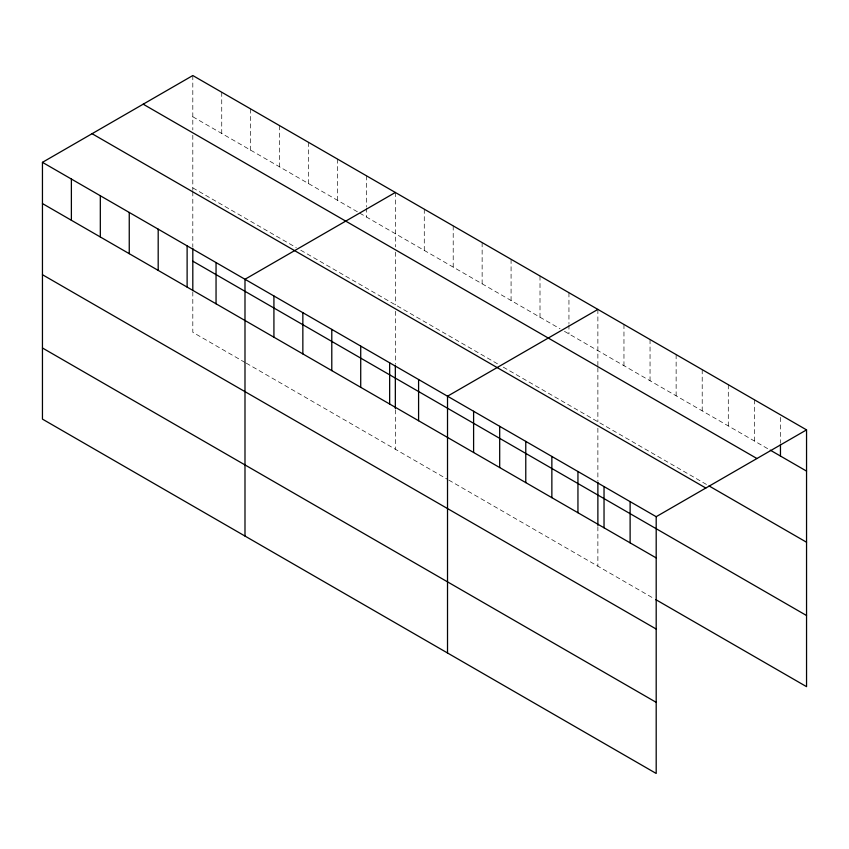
<?xml version="1.0" encoding="UTF-8"?>
<svg xmlns="http://www.w3.org/2000/svg" width="849" height="849" viewBox="0 0 849 849"><rect width="100%" height="100%" fill="white"/><g stroke="black" fill="none" stroke-linecap="round" stroke-linejoin="round"><path stroke-width="0.64" stroke-dasharray="4.25 3.18" d="M192.808 116.759L358.618 212.494M359.732 213.141L560.043 328.786M564.489 331.354L769.12 449.503M192.808 187.894L296.301 247.643M300.748 250.211L498.83 364.582M503.287 367.15L707.886 485.278M245.106 362.512L192.808 332.309L192.808 291.483M246.221 363.149L447.646 479.441M448.76 480.088L654.579 598.916M780.464 417.4L780.464 443.167M754.379 399.762L754.379 440.992M728.293 384.703L728.293 425.922M702.208 369.644L702.208 410.863M676.133 354.585L676.133 395.804M650.047 339.526L650.047 380.745M623.962 324.467L623.962 365.686M597.876 309.407L597.876 366.439M597.876 367.755L597.876 421.762M597.876 428.193L597.876 480.905M597.876 526.667L597.876 566.177M568.947 292.703L568.947 323.618M568.947 324.902L568.947 333.922M540.006 275.999L540.006 317.218M511.077 259.285L511.077 300.514M482.136 242.581L482.136 283.81M453.207 225.876L453.207 267.106M424.277 209.172L424.277 250.402M395.337 192.468L395.337 246.868M395.337 252.142L395.337 304.823M395.337 311.254L395.337 363.977M395.337 409.727L395.337 449.248M366.407 175.764L366.407 206.689M366.407 207.973L366.407 216.994M337.478 159.06L337.478 200.29M308.537 142.356L308.537 183.586M279.608 125.652L279.608 166.882M250.667 108.948L250.667 150.177M221.738 92.244L221.738 133.463M192.808 75.54L192.808 129.939M192.808 135.203L192.808 190.463M192.808 191.747L192.808 247.038"/><path stroke-width="1.27" d="M42.45 162.339L656.192 516.691L656.192 773.46L42.45 419.119L42.45 162.339L192.808 75.54L806.55 429.881L806.55 686.661L655.715 599.574M395.337 192.468L244.99 279.279L244.99 536.048M597.876 309.407L447.519 396.207L447.519 652.987M656.192 516.691L806.55 429.881M770.255 450.15L806.55 471.11M143.184 104.183L756.937 458.524M709.021 485.925L806.55 542.235M92.063 133.696L705.816 488.037M192.808 261.184L806.55 615.525M42.45 203.569L656.192 557.91M42.45 274.705L656.192 629.045M42.45 347.984L656.192 702.335M780.464 444.452L780.464 456.051M630.117 501.632L630.117 542.851M604.032 486.562L604.032 527.791M597.876 482.19L597.876 525.351M577.946 471.503L577.946 512.732M551.861 456.444L551.861 497.673M525.775 441.384L525.775 482.614M499.69 426.325L499.69 467.555M473.604 411.266L473.604 452.496M418.589 379.503L418.589 420.733M395.337 365.261L395.337 408.411M389.659 362.799L389.659 404.028M360.719 346.095L360.719 387.324M331.789 329.391L331.789 370.62M302.849 312.687L302.849 353.916M273.919 295.983L273.919 337.202M216.049 262.574L216.049 303.793M192.808 248.322L192.808 290.156M187.12 245.87L187.12 287.089M158.19 229.166L158.19 270.385M129.25 212.462L129.25 253.681M100.32 195.748L100.32 236.977M71.38 179.043L71.38 220.273"/></g></svg>
